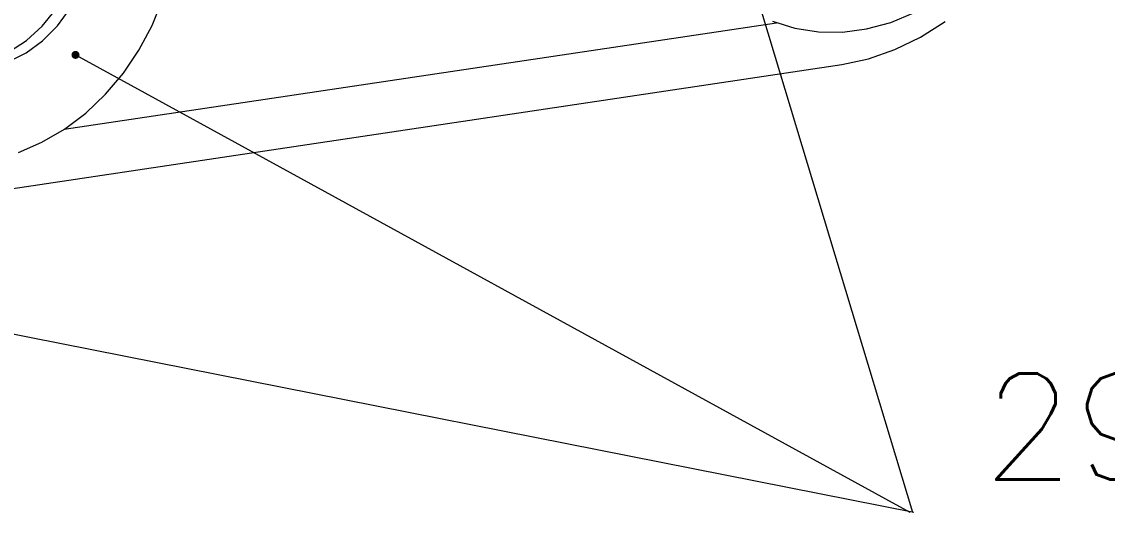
# Model space of a CAD drawing. Header units: millimetres. Extents: x 0 to 841, y 0 to 594.
# Drawn here: x 455.1 to 557.3, y 205.4 to 251.5 of the extents above; entities that cross this region are included whole.
import ezdxf

# ---------------------------------------------------------------- set-up
doc = ezdxf.new("R2010")
doc.units = ezdxf.units.MM
doc.layers.get('0').update_dxf_attribs({"lineweight": 18})
doc.layers.add('10', color=7, linetype='Continuous', lineweight=18)
doc.layers.add('尺寸线层', color=3, linetype='Continuous', lineweight=18)
doc.styles.get("Standard").update_dxf_attribs({"font": 'txt.shx'})

# ---------------------------------------------------------------- blocks, each defined once
blk = doc.blocks.new('*X10')
at = {"layer": '10', "linetype": 'Continuous'}
h = blk.add_hatch(color=0, dxfattribs=at)
edge = h.paths.add_edge_path(flags=0)
edge.add_arc((520.87, 265.29), 0.381, 0, 360)
at = {"layer": '10', "color": 0, "linetype": 'Continuous'}
blk.add_line((520.87, 265.29), (538.96, 205.36), dxfattribs=at)
at = {"layer": '10', "color": 0}
blk.add_line((538.96, 205.36), (538.96, 205.36), dxfattribs=at)
blk = doc.blocks.new('*X11')
at = {"layer": '10', "linetype": 'Continuous'}
h = blk.add_hatch(color=0, dxfattribs=at)
edge = h.paths.add_edge_path(flags=0)
edge.add_arc((460.19, 248.39), 0.381, 0, 360)
at = {"layer": '10', "color": 0, "linetype": 'Continuous'}
blk.add_line((460.19, 248.39), (538.72, 205.36), dxfattribs=at)
at = {"layer": '10', "color": 0}
blk.add_line((538.72, 205.36), (538.72, 205.36), dxfattribs=at)
blk = doc.blocks.new('*X12')
at = {"layer": '10', "color": 0, "linetype": 'Continuous'}
blk.add_line((378.35, 237.16), (539.09, 205.36), dxfattribs=at)
at = {"layer": '10', "color": 0}
blk.add_line((539.09, 205.36), (539.09, 205.36), dxfattribs=at)

msp = doc.modelspace()

# ---------------------------------------------------------------- linework, layer by layer
at = {"color": 7, "linetype": 'Continuous', "lineweight": 15}
for p, q in [((459.13, 241.39), (526.17, 251.41)), ((367.74, 222.9), (532.29, 247.49))]:
    msp.add_line(p, q, dxfattribs=at)
for points in [[(454.82, 239.22), (457.03, 240.17), (459.16, 241.41), (461.17, 242.92), (463.02, 244.69), (464.7, 246.67), (466.16, 248.84), (467.4, 251.17), (468.38, 253.61), (469.1, 256.14), (469.54, 258.7), (469.7, 261.27), (469.57, 263.79), (469.15, 266.24), (468.46, 268.56), (467.5, 270.73), (466.29, 272.7), (464.84, 274.46), (463.19, 275.97), (461.35, 277.2), (459.35, 278.14), (457.23, 278.78), (455.03, 279.1)], [(450.51, 247.53), (452.27, 247.96), (453.98, 248.71), (455.58, 249.76), (457.04, 251.08), (458.31, 252.63), (459.36, 254.36), (460.16, 256.24), (460.67, 258.19), (460.9, 260.18), (460.82, 262.13), (460.45, 264), (459.79, 265.72), (458.87, 267.26), (457.7, 268.56), (456.33, 269.59), (455.91, 269.83)], [(453.85, 247.73), (455.53, 248.58), (457.09, 249.72), (458.49, 251.12), (459.69, 252.74), (460.66, 254.53), (461.36, 256.44), (461.78, 258.41), (461.9, 260.39), (461.73, 262.32), (461.26, 264.15), (460.51, 265.81), (459.5, 267.28), (458.27, 268.49), (456.83, 269.42), (455.25, 270.05), (453.56, 270.34)], [(525.78, 251.55), (527.89, 250.89), (530.1, 250.55), (532.36, 250.53), (534.64, 250.83), (536.91, 251.45), (539.13, 252.38)], [(532.29, 247.49), (534.81, 248.03), (537.3, 248.89), (539.72, 250.07), (542.04, 251.54)]]:
    msp.add_lwpolyline(points, dxfattribs=at)

# ---------------------------------------------------------------- block references
at = {"layer": '10'}
for name in ['*X10', '*X11', '*X12']:
    msp.add_blockref(name, (0, 0), dxfattribs=at)

# ---------------------------------------------------------------- texts
at = {"layer": '尺寸线层', "color": 0, "insert": (545.55, 218.43), "char_height": 10, "width": 12.3128, "attachment_point": 1}
msp.add_mtext('29', dxfattribs=at)

doc.saveas('drawing.dxf')
